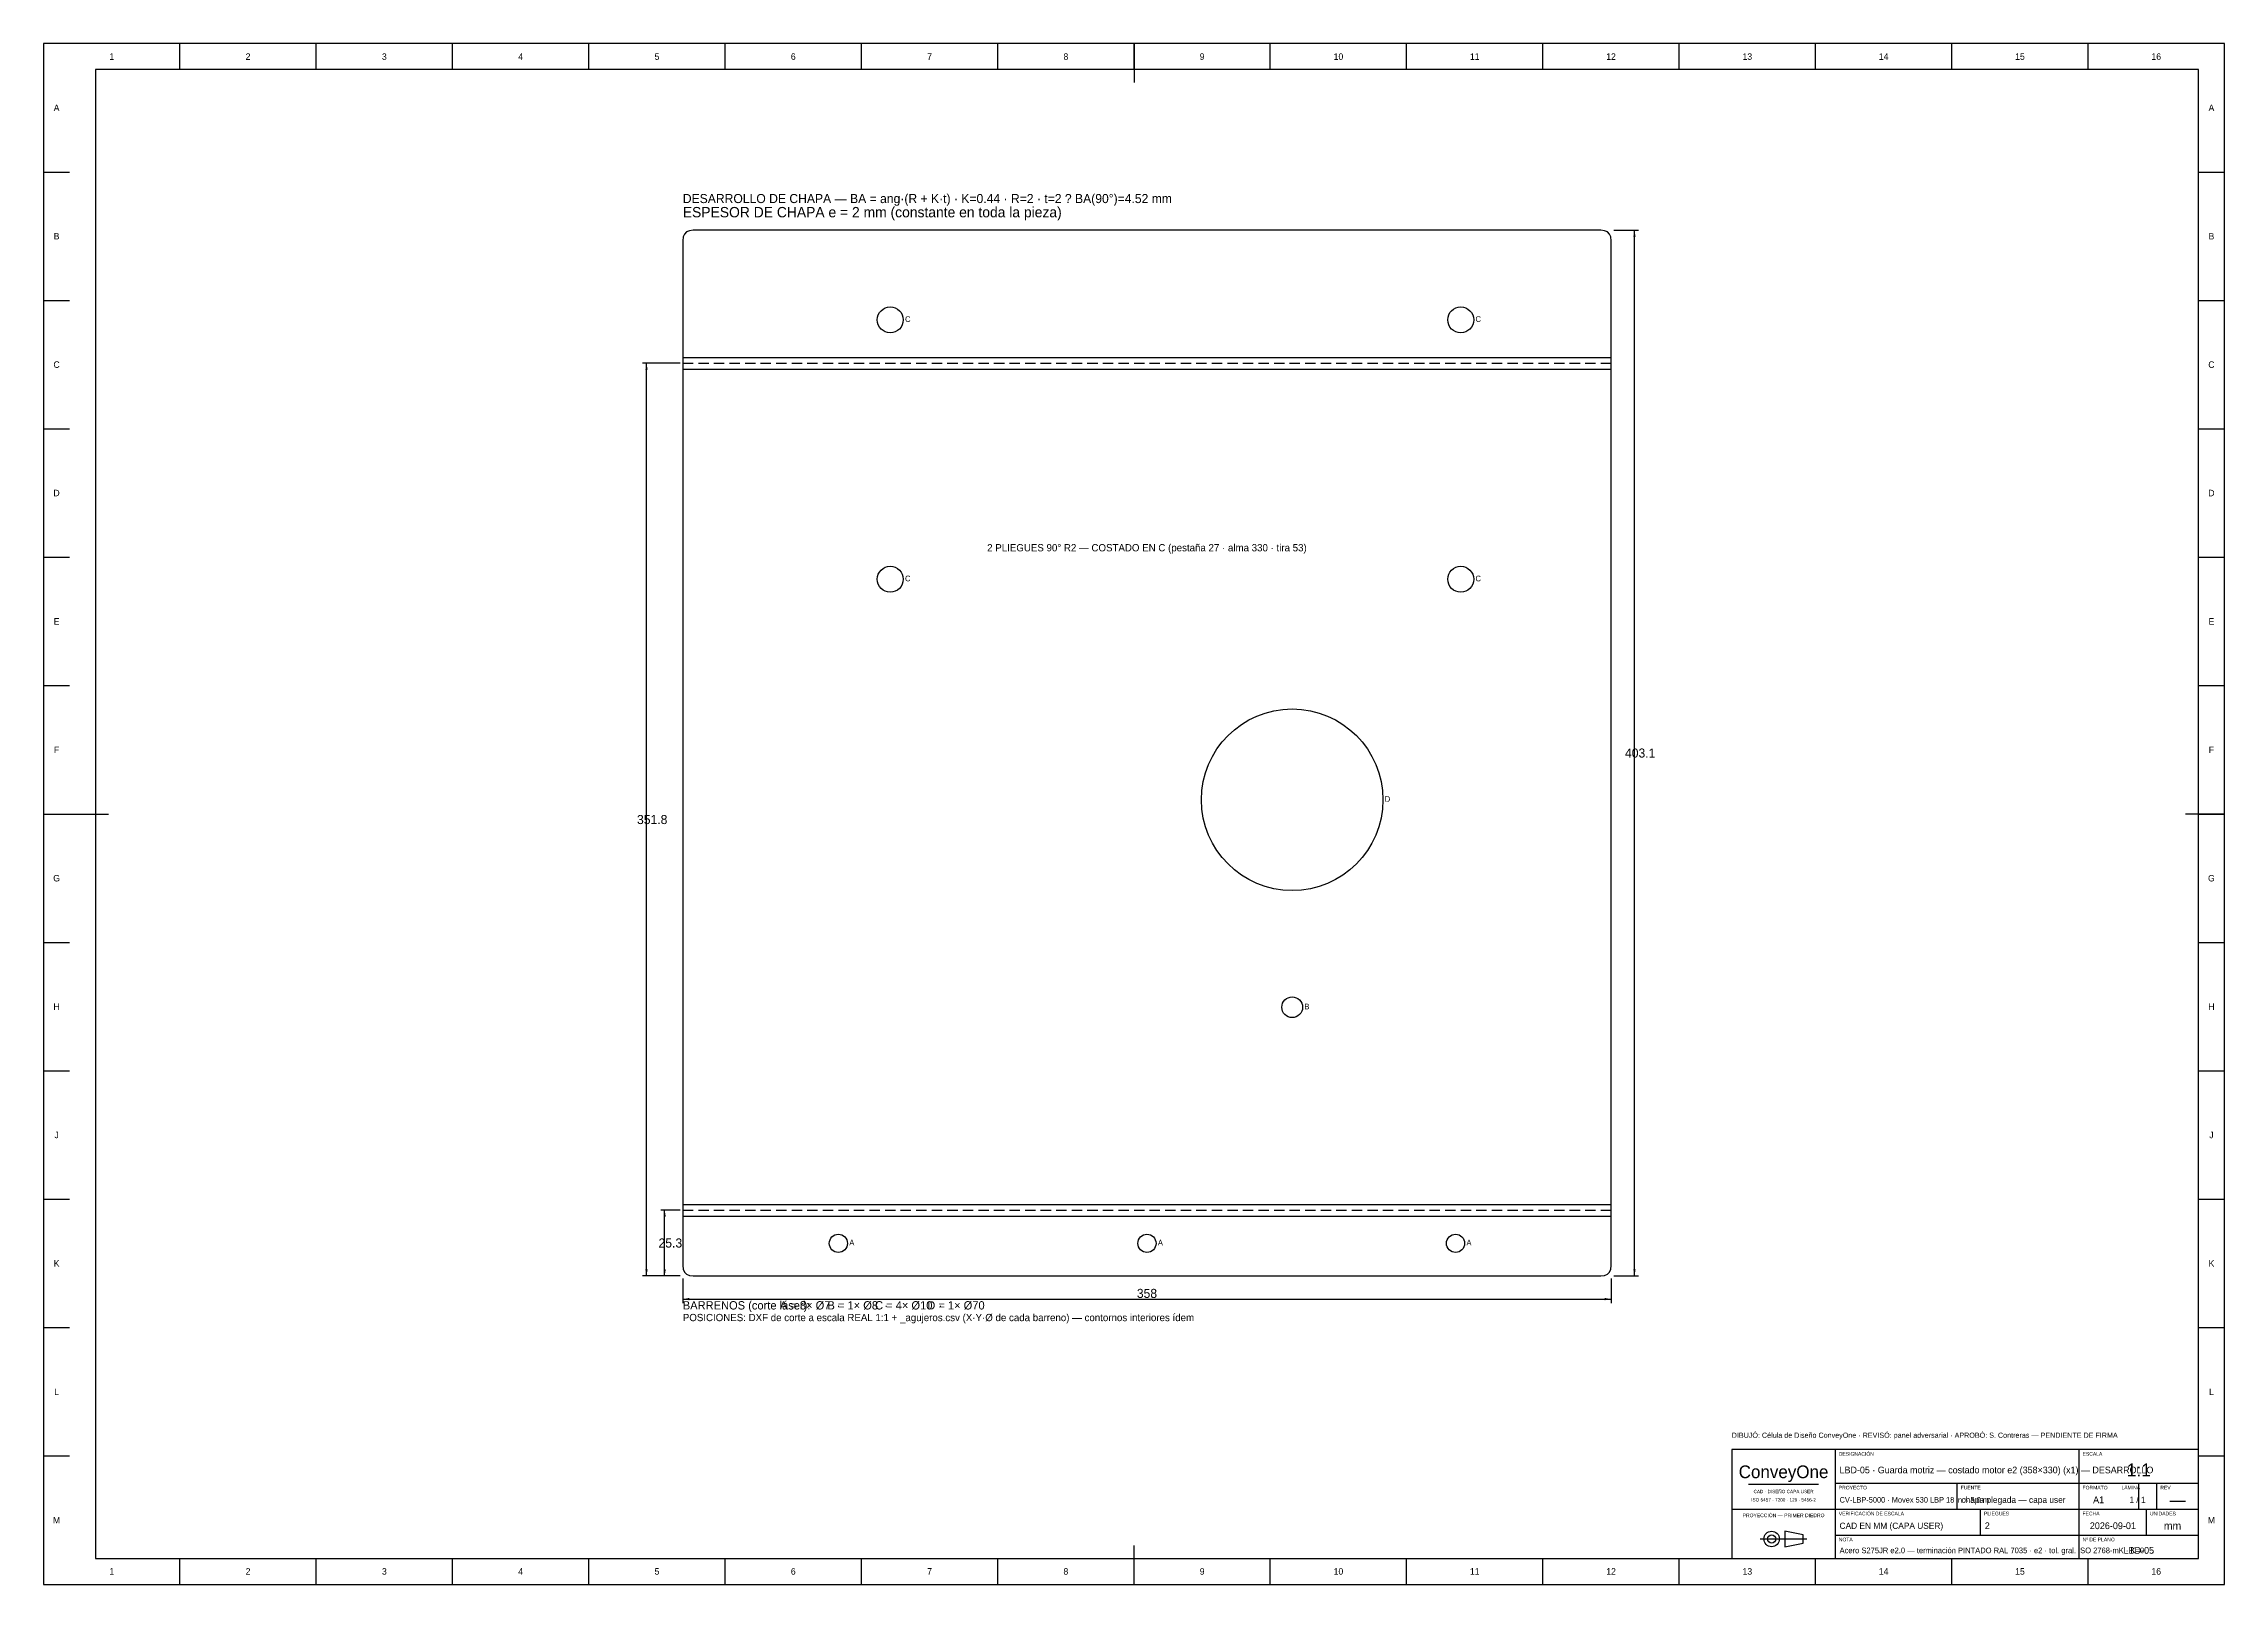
# Model space of a CAD drawing. Extents: x 0 to 841, y 0 to 594.
import ezdxf
from ezdxf.enums import TextEntityAlignment as Align

# ---------------------------------------------------------------- set-up
doc = ezdxf.new("R2010")
doc.units = 0
doc.linetypes.add('DASHED', pattern=[6, 4, -2])
for name, color, linetype in [('COTAS', 7, 'CONTINUOUS'), ('FINA', 7, 'CONTINUOUS'), ('NORMA', 7, 'CONTINUOUS'), ('PLIEGUE', 1, 'DASHED'), ('TEXTO', 7, 'CONTINUOUS'), ('VISIBLE', 7, 'CONTINUOUS')]:
    doc.layers.add(name, color=color, linetype=linetype)

msp = doc.modelspace()

# ---------------------------------------------------------------- linework, layer by layer
at = {"layer": 'COTAS'}
for p, q in [((605.5, 522.025), (615, 522.025)), ((613.5, 118.975), (613.5, 522.025)), ((245.5, 470.765), (231, 470.765)), ((232.5, 118.975), (232.5, 470.765)), ((245.5, 144.235), (238, 144.235)), ((239.5, 118.975), (239.5, 144.235)), ((245.5, 118.975), (231, 118.975)), ((245.5, 118.975), (238, 118.975)), ((246.5, 117.975), (246.5, 108.475)), ((604.5, 117.975), (604.5, 108.475)), ((605.5, 118.975), (615, 118.975)), ((246.5, 109.975), (604.5, 109.975))]:
    msp.add_line(p, q, dxfattribs=at)
for points in [[(613.5, 522.025), (613.95, 519.525), (613.05, 519.525)], [(232.5, 470.765), (232.95, 468.265), (232.05, 468.265)], [(239.5, 144.235), (239.95, 141.735), (239.05, 141.735)], [(232.5, 118.975), (232.95, 121.475), (232.05, 121.475)], [(239.5, 118.975), (239.95, 121.475), (239.05, 121.475)], [(613.5, 118.975), (613.95, 121.475), (613.05, 121.475)], [(246.5, 109.975), (249, 110.425), (249, 109.525)], [(604.5, 109.975), (602, 110.425), (602, 109.525)]]:
    msp.add_solid(points, dxfattribs=at)
at = {"layer": 'FINA'}
for p, q in [((841, 594), (0, 594)), ((0, 594), (0, 0)), ((52.5625, 584), (52.5625, 594)), ((105.125, 584), (105.125, 594)), ((157.6875, 584), (157.6875, 594)), ((210.25, 584), (210.25, 594)), ((262.8125, 584), (262.8125, 594)), ((315.375, 584), (315.375, 594)), ((367.9375, 584), (367.9375, 594)), ((420.5, 584), (420.5, 594)), ((473.0625, 584), (473.0625, 594)), ((525.625, 584), (525.625, 594)), ((578.1875, 584), (578.1875, 594)), ((630.75, 584), (630.75, 594)), ((683.3125, 584), (683.3125, 594)), ((735.875, 584), (735.875, 594)), ((788.4375, 584), (788.4375, 594)), ((841, 0), (841, 594)), ((0, 544.5), (10, 544.5)), ((831, 544.5), (841, 544.5)), ((0, 495), (10, 495)), ((831, 495), (841, 495)), ((246.5, 473.025), (604.5, 473.025)), ((246.5, 468.495), (604.5, 468.495)), ((0, 445.5), (10, 445.5)), ((831, 445.5), (841, 445.5)), ((0, 396), (10, 396)), ((831, 396), (841, 396)), ((0, 346.5), (10, 346.5)), ((831, 346.5), (841, 346.5)), ((0, 297), (10, 297)), ((831, 297), (841, 297)), ((0, 247.5), (10, 247.5)), ((831, 247.5), (841, 247.5)), ((0, 198), (10, 198)), ((831, 198), (841, 198)), ((0, 148.5), (10, 148.5)), ((246.5, 146.495), (604.5, 146.495)), ((831, 148.5), (841, 148.5)), ((246.5, 141.975), (604.5, 141.975)), ((0, 99), (10, 99)), ((831, 99), (841, 99)), ((0, 49.5), (10, 49.5)), ((831, 49.5), (841, 49.5)), ((657.5, 38.6), (684.5, 38.6)), ((691, 39), (785, 39)), ((738, 29), (738, 39)), ((785, 39), (831, 39)), ((808, 29), (808, 39)), ((815, 29), (815, 39)), ((651, 29), (691, 29)), ((691, 29), (785, 29)), ((747, 19), (747, 29)), ((785, 29), (831, 29)), ((811, 19), (811, 29)), ((662.03, 17.5), (679.97, 17.5)), ((691, 19), (785, 19)), ((785, 19), (831, 19)), ((52.5625, 0), (52.5625, 10)), ((105.125, 0), (105.125, 10)), ((157.6875, 0), (157.6875, 10)), ((210.25, 0), (210.25, 10)), ((262.8125, 0), (262.8125, 10)), ((315.375, 0), (315.375, 10)), ((367.9375, 0), (367.9375, 10)), ((420.5, 0), (420.5, 10)), ((473.0625, 0), (473.0625, 10)), ((525.625, 0), (525.625, 10)), ((578.1875, 0), (578.1875, 10)), ((630.75, 0), (630.75, 10)), ((683.3125, 0), (683.3125, 10)), ((735.875, 0), (735.875, 10)), ((788.4375, 0), (788.4375, 10)), ((0, 0), (841, 0))]:
    msp.add_line(p, q, dxfattribs=at)
at = {"layer": 'NORMA'}
for p, q in [((420.5, 594), (420.5, 579)), ((831, 584), (20, 584)), ((20, 584), (20, 10)), ((831, 10), (831, 584)), ((0, 297), (25, 297)), ((841, 297), (826, 297)), ((831, 52), (651, 52)), ((651, 52), (651, 10)), ((691, 10), (691, 52)), ((785, 10), (785, 52)), ((831, 10), (831, 52)), ((20, 10), (831, 10)), ((420.5, 0), (420.5, 15)), ((651, 10), (831, 10))]:
    msp.add_line(p, q, dxfattribs=at)
at = {"layer": 'PLIEGUE'}
for p, q in [((246.5, 470.765), (604.5, 470.765)), ((246.5, 144.235), (604.5, 144.235))]:
    msp.add_line(p, q, dxfattribs=at)
at = {"layer": 'TEXTO'}
for p, q in [((678.59, 19.11), (671.46, 20.49)), ((671.46, 20.49), (671.46, 14.51)), ((678.59, 15.89), (678.59, 19.11)), ((671.46, 14.51), (678.59, 15.89))]:
    msp.add_line(p, q, dxfattribs=at)
for radius in [2.99, 1.61]:
    msp.add_circle((666.4, 17.5), radius, dxfattribs=at)
at = {"layer": 'VISIBLE'}
for p, q in [((249.06, 521.865), (247.94, 521.385)), ((250.5, 522.025), (249.06, 521.865)), ((600.5, 522.025), (250.5, 522.025)), ((601.94, 521.865), (600.5, 522.025)), ((603.06, 521.385), (601.94, 521.865)), ((246.66, 519.465), (246.5, 518.025)), ((246.5, 518.025), (246.5, 122.975)), ((247.14, 520.585), (246.66, 519.465)), ((247.94, 521.385), (247.14, 520.585)), ((603.86, 520.585), (603.06, 521.385)), ((604.34, 519.465), (603.86, 520.585)), ((604.5, 518.025), (604.34, 519.465)), ((604.5, 122.975), (604.5, 518.025)), ((246.5, 122.975), (246.66, 121.535)), ((246.66, 121.535), (247.14, 120.415)), ((247.14, 120.415), (247.94, 119.615)), ((247.94, 119.615), (249.06, 119.135)), ((249.06, 119.135), (250.5, 118.975)), ((250.5, 118.975), (600.5, 118.975)), ((600.5, 118.975), (601.94, 119.135)), ((601.94, 119.135), (603.06, 119.615)), ((603.06, 119.615), (603.86, 120.415)), ((603.86, 120.415), (604.34, 121.535)), ((604.34, 121.535), (604.5, 122.975))]:
    msp.add_line(p, q, dxfattribs=at)
for centre, radius in [((326.5, 487.495), 5), ((546.5, 487.495), 5), ((326.5, 387.495), 5), ((546.5, 387.495), 5), ((481.5, 302.495), 35), ((481.5, 222.495), 4), ((306.5, 131.475), 3.5), ((425.5, 131.475), 3.5), ((544.5, 131.475), 3.5)]:
    msp.add_circle(centre, radius, dxfattribs=at)

# ---------------------------------------------------------------- texts
at = {"layer": 'COTAS'}
for s, p in [('403.1', (615.7, 320.5)), ('351.8', (234.7, 294.87)), ('25.3', (241.7, 131.605)), ('358', (425.5, 112.175))]:
    msp.add_text(s, height=3.5, dxfattribs=at).set_placement(p, align=Align.MIDDLE_CENTER)
at = {"layer": 'TEXTO'}
for s, height, p in [('1', 2.5, (26.2813, 589)), ('2', 2.5, (78.8438, 589)), ('3', 2.5, (131.4063, 589)), ('4', 2.5, (183.9688, 589)), ('5', 2.5, (236.5313, 589)), ('6', 2.5, (289.0938, 589)), ('7', 2.5, (341.6563, 589)), ('8', 2.5, (394.2188, 589)), ('9', 2.5, (446.7813, 589)), ('10', 2.5, (499.3438, 589)), ('11', 2.5, (551.9063, 589)), ('12', 2.5, (604.4688, 589)), ('13', 2.5, (657.0313, 589)), ('14', 2.5, (709.5938, 589)), ('15', 2.5, (762.1563, 589)), ('16', 2.5, (814.7188, 589)), ('A', 2.5, (5, 569.25)), ('A', 2.5, (836, 569.25)), ('B', 2.5, (5, 519.75)), ('B', 2.5, (836, 519.75)), ('C', 2.5, (5, 470.25)), ('C', 2.5, (836, 470.25)), ('D', 2.5, (5, 420.75)), ('D', 2.5, (836, 420.75)), ('2 PLIEGUES 90° R2 — COSTADO EN C (pestaña 27 · alma 330 · tira 53)', 2.8, (425.5, 399.655)), ('E', 2.5, (5, 371.25)), ('E', 2.5, (836, 371.25)), ('F', 2.5, (5, 321.75)), ('F', 2.5, (836, 321.75)), ('G', 2.5, (5, 272.25)), ('G', 2.5, (836, 272.25)), ('H', 2.5, (5, 222.75)), ('H', 2.5, (836, 222.75)), ('J', 2.5, (5, 173.25)), ('J', 2.5, (836, 173.25)), ('K', 2.5, (5, 123.75)), ('K', 2.5, (836, 123.75)), ('L', 2.5, (5, 74.25)), ('L', 2.5, (836, 74.25)), ('ConveyOne', 4.9, (671, 43.4)), ('1:1', 5, (808, 44.1)), ('CAD · DISEÑO CAPA USER', 1.3, (671, 35.8)), ('A1', 2.6, (792.5, 32.6)), ('1 / 1', 2.4, (807.5, 32.6)), ('M', 2.5, (5, 24.75)), ('PROYECCIÓN — PRIMER DIEDRO', 1.4, (671, 26.6)), ('ISO 5457 · 7200 · 129 · 5456-2', 1.3, (671, 32.6)), ('—', 4.6, (823, 32.6)), ('M', 2.5, (836, 24.75)), ('2026-09-01', 2.6, (798, 22.6)), ('mm', 3, (821, 22.6)), ('LBD-05', 2.6, (808, 13.1)), ('1', 2.5, (26.2813, 5)), ('2', 2.5, (78.8438, 5)), ('3', 2.5, (131.4063, 5)), ('4', 2.5, (183.9688, 5)), ('5', 2.5, (236.5313, 5)), ('6', 2.5, (289.0938, 5)), ('7', 2.5, (341.6563, 5)), ('8', 2.5, (394.2188, 5)), ('9', 2.5, (446.7813, 5)), ('10', 2.5, (499.3438, 5)), ('11', 2.5, (551.9063, 5)), ('12', 2.5, (604.4688, 5)), ('13', 2.5, (657.0313, 5)), ('14', 2.5, (709.5938, 5)), ('15', 2.5, (762.1563, 5)), ('16', 2.5, (814.7188, 5))]:
    msp.add_text(s, height=height, dxfattribs=at).set_placement(p, align=Align.MIDDLE_CENTER)
for s, height, p in [('DESARROLLO DE CHAPA — BA = ang·(R + K·t) · K=0.44 · R=2 · t=2 ? BA(90°)=4.52 mm', 3.5, (246.5, 532.525)), ('ESPESOR DE CHAPA e = 2 mm (constante en toda la pieza)', 4, (246.5, 527.025)), ('C', 2.2, (332.2, 486.695)), ('C', 2.2, (552.2, 486.695)), ('C', 2.2, (332.2, 386.695)), ('C', 2.2, (552.2, 386.695)), ('D', 2.2, (517.2, 301.695)), ('B', 2.2, (486.2, 221.695)), ('A', 2.2, (310.7, 130.675)), ('A', 2.2, (429.7, 130.675)), ('A', 2.2, (548.7, 130.675)), ('BARRENOS (corte láser): ', 3.2, (246.5, 105.975)), ('POSICIONES: DXF de corte a escala REAL 1:1 + _agujeros.csv (X·Y·Ø de cada barreno) — contornos interiores ídem', 2.8, (246.5, 101.475)), ('A = 3× Ø7  ·  ', 3.2, (283.9272, 105.975)), ('B = 1× Ø8  ·  ', 3.2, (302.2824, 105.975)), ('C = 4× Ø10  ·  ', 3.2, (320.6376, 105.975)), ('D = 1× Ø70', 3.2, (340.772, 105.975)), ('DIBUJÓ: Célula de Diseño ConveyOne · REVISÓ: panel adversarial · APROBÓ: S. Contreras — PENDIENTE DE FIRMA', 2, (651, 56.5)), ('DESIGNACIÓN', 1.4, (692.3, 49.6)), ('ESCALA', 1.4, (786.3, 49.6)), ('PROYECTO', 1.4, (692.3, 36.6)), ('FUENTE', 1.4, (739.3, 36.6)), ('FORMATO', 1.4, (786.3, 36.6)), ('LÁMINA', 1.4, (801.3, 36.6)), ('REV', 1.4, (816.3, 36.6)), ('VERIFICACIÓN DE ESCALA', 1.4, (692.3, 26.6)), ('PLIEGUES', 1.4, (748.3, 26.6)), ('FECHA', 1.4, (786.3, 26.6)), ('UNIDADES', 1.4, (812.3, 26.6)), ('NOTA', 1.4, (692.3, 16.6)), ('Nº DE PLANO', 1.4, (786.3, 16.6))]:
    msp.add_text(s, height=height, dxfattribs=at).set_placement(p)
for s, height, p in [('LBD-05 · Guarda motriz — costado motor e2 (358×330) (x1) — DESARROLLO', 2.5746, (692.6, 44.1)), ('CV-LBP-5000 · Movex 530 LBP 18 in × 5.0 m', 2.1329, (692.6, 32.6)), ('chapa plegada — capa user', 2.4, (739.6, 32.6)), ('CAD EN MM (CAPA USER)', 2.4, (692.6, 22.6)), ('2', 2.6, (748.6, 22.6)), ('Acero S275JR e2.0 — terminación PINTADO RAL 7035 · e2 · tol. gral. ISO 2768-mK · K=0.…', 2.1785, (692.6, 13.1))]:
    msp.add_text(s, height=height, dxfattribs=at).set_placement(p, align=Align.MIDDLE_LEFT)

doc.saveas('drawing.dxf')
